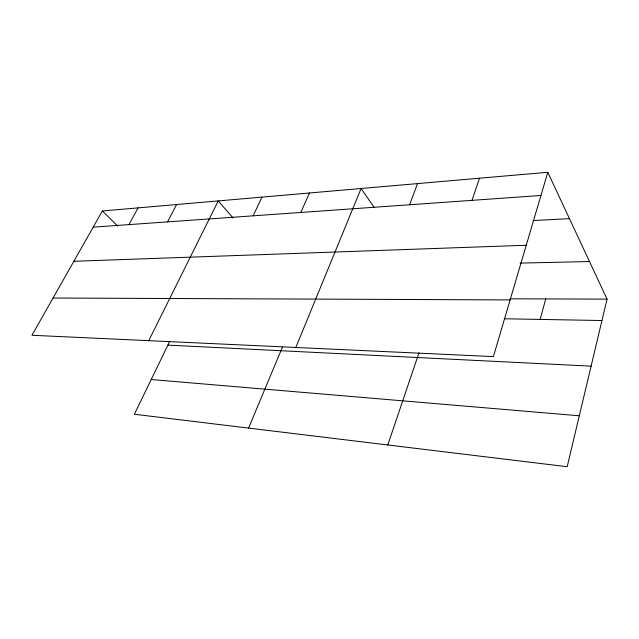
<?xml version="1.0" encoding="UTF-8"?>
<svg xmlns="http://www.w3.org/2000/svg" width="639" height="639" viewBox="0 0 639 639"><rect width="100%" height="100%" fill="white"/><g stroke="black" fill="none" stroke-linecap="round" stroke-linejoin="round"><path stroke-width="0.96" d="M547.791 172.282L493.388 356.602L31.95 335.267L102.344 210.99L547.791 172.282L607.05 299.132L567.176 466.718L134.366 414.248L169.615 341.546M540.123 319.412L545.746 298.924M472.029 200.342L479.506 178.217M387.785 444.968L418.968 352.864M409.591 204.76L417.547 183.601M295.833 347.464L361.091 188.505L374.007 207.148M248.571 428.09L282.462 347.073M300.825 212.452L309.428 192.994M253.164 215.822L261.966 197.124M148.759 340.667L218.226 200.918L233.051 217.923M167.554 221.877L176.604 204.536M128.974 224.608L138.088 207.883M93.198 227.141L540.945 195.47M533.086 220.567L569.445 218.634M73.852 261.287L526.256 245.248M520.098 263.1L589.485 261.535M510.138 298.804L607.05 299.132M53.045 298.022L510.114 299.923M504.251 318.765L601.962 320.53M167.889 345.116L591.107 366.155M151.203 379.526L579.293 415.789M102.344 210.99L117.688 226.03"/></g></svg>
